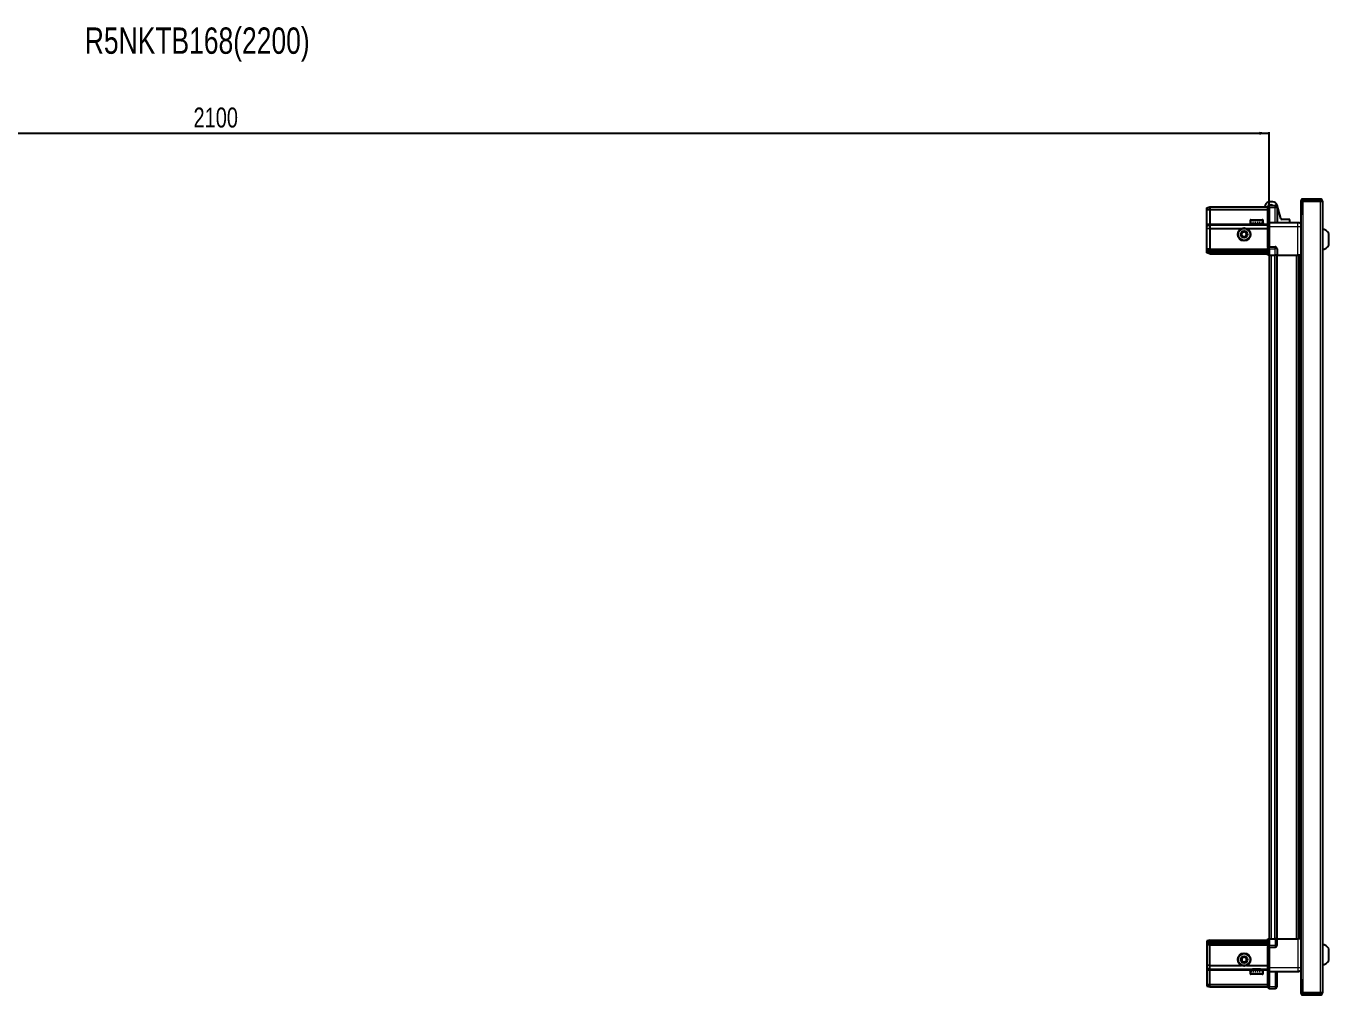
# Model space of a CAD drawing. Header units: millimetres. Extents: x 1132 to 7245, y -1373 to 2020.
# Drawn here: x 4045 to 5352, y 1048 to 2020 of the extents above; entities that cross this region are included whole.
import ezdxf

# ---------------------------------------------------------------- set-up
doc = ezdxf.new("R2010")
doc.units = ezdxf.units.MM
doc.layers.add('FORMAT', color=7, linetype='Continuous')
doc.styles.add('SLDTEXTSTYLE0', font='TXT', dxfattribs={"width": 0.75})
doc.dimstyles.new('SLDDIMSTYLE0', dxfattribs={"dimtxt": 20, "dimasz": 10, "dimexe": 0, "dimexo": 0.0625, "dimgap": 5, "dimtad": 2, "dimdec": 1, "dimrnd": 1e-09, "dimzin": 12, "dimdsep": 46, "dimtxsty": 'SLDTEXTSTYLE0', "dimsah": 1, "dimcen": 0.09, "dimadec": 0, "dimazin": 3, "dimtfac": 1, "dimtofl": 0, "dimtmove": 0, "dimatfit": 3, "dimfxl": 0, "dimfrac": 2, "dimtolj": 1, "dimtzin": 12, "dimarcsym": 0})

# ---------------------------------------------------------------- blocks, each defined once
blk = doc.blocks.new('_D_5')
at = {"layer": 'FORMAT'}
for p, q in [((3192.1, 1790.1), (3192.1, 1913.6)), ((3192.1, 1912.6), (5292.1, 1912.6)), ((5292.1, 1790.1), (5292.1, 1913.6))]:
    blk.add_line(p, q, dxfattribs=at)
for points in [[(3192.1, 1912.6), (3202.1, 1911.1), (3202.1, 1914.1)], [(5292.1, 1912.6), (5282.1, 1914.1), (5282.1, 1911.1)]]:
    blk.add_solid(points, dxfattribs=at)
at = {"layer": 'FORMAT', "insert": (4212.6, 1938.4), "char_height": 20, "attachment_point": 1, "style": 'SLDTEXTSTYLE0'}
blk.add_mtext('2100', dxfattribs=at)

msp = doc.modelspace()

# ---------------------------------------------------------------- linework, layer by layer
at = {"color": 7, "linetype": 'Continuous', "lineweight": 25}
for p, q in [((5295.64, 1843.6), (5292.42, 1843.6)), ((5323.96, 1844.5), (5323.96, 1832.1)), ((5325.46, 1844.5), (5325.46, 1832.1)), ((5325.96, 1831.6), (5325.96, 1844.5)), ((5325.96, 1844.5), (5343.36, 1844.5)), ((5343.36, 1846.6), (5326.06, 1846.6)), ((5343.36, 1845.1), (5326.06, 1845.1)), ((5343.36, 1845.1), (5343.36, 1846.6)), ((5343.36, 1844.5), (5345.46, 1844.5)), ((5345.46, 1844.5), (5345.46, 1049.7)), ((5229.46, 1837.8), (5232.46, 1838.6)), ((5229.46, 1835.95), (5229.46, 1837.8)), ((5229.46, 1835.95), (5232.46, 1836.1)), ((5229.46, 1821.6), (5229.46, 1835.95)), ((5232.46, 1838.6), (5232.46, 1836.1)), ((5232.46, 1838.6), (5290.76, 1838.6)), ((5232.46, 1836.1), (5232.46, 1821.6)), ((5232.46, 1836.1), (5290.76, 1836.1)), ((5288.09, 1840.34), (5287.59, 1838.6)), ((5291.62, 1840.1), (5290.76, 1839.6)), ((5290.76, 1839.6), (5290.76, 1838.1)), ((5290.76, 1823.3), (5290.76, 1838.1)), ((5291.96, 1840.1), (5291.62, 1840.1)), ((5291.96, 1838.1), (5291.96, 1840.1)), ((5291.96, 1840.1), (5297.96, 1840.1)), ((5291.96, 1838.1), (5291.96, 1823.3)), ((5299.96, 1838.1), (5299.96, 1823.1)), ((5303.74, 1827.19), (5299.97, 1840.34)), ((5323.86, 1831.6), (5323.86, 1062.6)), ((5323.86, 1831.6), (5325.96, 1831.6)), ((5323.96, 1832.1), (5325.46, 1832.1)), ((5229.46, 1819.8), (5229.46, 1821.6)), ((5229.46, 1819.8), (5232.46, 1820.6)), ((5229.46, 1816.77), (5229.46, 1819.8)), ((5232.46, 1821.6), (5232.46, 1820.6)), ((5232.46, 1820.6), (5232.46, 1817.1)), ((5232.46, 1820.6), (5290.76, 1820.6)), ((5272.96, 1825), (5272.96, 1822.1)), ((5272.96, 1822.1), (5272.99, 1822.1)), ((5273.11, 1822.6), (5272.99, 1822.6)), ((5272.99, 1822.6), (5272.99, 1822.1)), ((5272.99, 1822.1), (5273.11, 1822.1)), ((5273.11, 1822.6), (5273.11, 1822.1)), ((5273.11, 1822.1), (5273.52, 1822.1)), ((5273.86, 1822.6), (5273.52, 1822.6)), ((5273.52, 1822.6), (5273.52, 1822.1)), ((5273.52, 1822.1), (5273.86, 1822.1)), ((5273.76, 1825.8), (5285.16, 1825.8)), ((5273.86, 1822.6), (5273.86, 1822.1)), ((5273.86, 1822.1), (5274.64, 1822.1)), ((5275.16, 1822.6), (5274.64, 1822.6)), ((5274.64, 1822.6), (5274.64, 1822.1)), ((5274.64, 1822.1), (5275.16, 1822.1)), ((5275.06, 1822.1), (5275.06, 1822)), ((5275.06, 1822), (5283.86, 1822)), ((5275.16, 1822.6), (5275.16, 1822.1)), ((5275.16, 1822.1), (5276.22, 1822.1)), ((5275.46, 1821.6), (5276.15, 1821.12)), ((5275.46, 1821.6), (5283.46, 1821.6)), ((5276.15, 1821.12), (5275.46, 1820.64)), ((5275.46, 1820.64), (5275.46, 1820.6)), ((5275.46, 1820.64), (5283.46, 1820.64)), ((5276.15, 1821.12), (5282.77, 1821.12)), ((5276.88, 1822.6), (5276.22, 1822.6)), ((5276.22, 1822.6), (5276.22, 1822.1)), ((5276.22, 1822.1), (5276.88, 1822.1)), ((5276.88, 1822.6), (5276.88, 1822.1)), ((5276.88, 1822.1), (5278.12, 1822.1)), ((5278.85, 1822.6), (5278.12, 1822.6)), ((5278.12, 1822.6), (5278.12, 1822.1)), ((5278.12, 1822.1), (5278.55, 1822.1)), ((5278.55, 1822.6), (5278.55, 1822.1)), ((5278.85, 1822.6), (5278.85, 1822.1)), ((5278.85, 1822.1), (5280.15, 1822.1)), ((5280.88, 1822.6), (5280.15, 1822.6)), ((5280.15, 1822.6), (5280.15, 1822.1)), ((5280.42, 1822.6), (5280.42, 1822.1)), ((5280.42, 1822.1), (5280.88, 1822.1)), ((5280.88, 1822.6), (5280.88, 1822.1)), ((5280.88, 1822.1), (5282.11, 1822.1)), ((5282.77, 1822.6), (5282.11, 1822.6)), ((5282.11, 1822.6), (5282.11, 1822.1)), ((5282.11, 1822.1), (5282.77, 1822.1)), ((5282.77, 1822.6), (5282.77, 1822.1)), ((5282.77, 1822.1), (5283.82, 1822.1)), ((5282.77, 1821.12), (5283.46, 1821.6)), ((5283.46, 1820.64), (5282.77, 1821.12)), ((5283.46, 1820.6), (5283.46, 1820.64)), ((5284.34, 1822.6), (5283.82, 1822.6)), ((5283.82, 1822.6), (5283.82, 1822.1)), ((5283.82, 1822.1), (5284.34, 1822.1)), ((5283.86, 1822), (5283.86, 1822.1)), ((5284.34, 1822.6), (5284.34, 1822.1)), ((5284.34, 1822.1), (5285.09, 1822.1)), ((5285.42, 1822.6), (5285.09, 1822.6)), ((5285.09, 1822.6), (5285.09, 1822.1)), ((5285.09, 1822.1), (5285.42, 1822.1)), ((5285.42, 1822.6), (5285.42, 1822.1)), ((5285.42, 1822.1), (5285.82, 1822.1)), ((5285.93, 1822.6), (5285.82, 1822.6)), ((5285.82, 1822.6), (5285.82, 1822.1)), ((5285.82, 1822.1), (5285.93, 1822.1)), ((5285.93, 1822.6), (5285.93, 1822.1)), ((5285.93, 1822.1), (5285.96, 1822.1)), ((5285.96, 1822.1), (5285.96, 1825)), ((5290.76, 1823.1), (5290.76, 1823.3)), ((5291.96, 1823.1), (5290.76, 1823.1)), ((5290.76, 1819.1), (5290.76, 1823.1)), ((5290.76, 1798.8), (5290.76, 1819.1)), ((5291.96, 1823.3), (5291.96, 1823.1)), ((5291.96, 1823.1), (5291.96, 1819.1)), ((5291.96, 1823.1), (5320.96, 1823.1)), ((5291.96, 1819.1), (5291.96, 1798.8)), ((5312.91, 1826.1), (5305.18, 1826.1)), ((5312.91, 1823.1), (5312.91, 1826.1)), ((5232.46, 1817.1), (5229.46, 1816.77)), ((5229.46, 1796.6), (5229.46, 1816.77)), ((5232.46, 1817.1), (5232.46, 1796.6)), ((5232.46, 1817.1), (5264.46, 1817.1)), ((5269.46, 1817.1), (5290.76, 1817.1)), ((5352.06, 1800.1), (5352.06, 1812.1)), ((5229.46, 1794.8), (5229.46, 1796.6)), ((5232.46, 1795.6), (5229.46, 1794.8)), ((5229.46, 1794.06), (5229.46, 1794.8)), ((5232.46, 1794.6), (5229.46, 1794.06)), ((5229.46, 1793.56), (5229.46, 1794.06)), ((5232.46, 1793.1), (5229.46, 1793.56)), ((5229.46, 1792.41), (5229.46, 1793.56)), ((5232.46, 1791.6), (5229.46, 1792.41)), ((5232.46, 1796.6), (5232.46, 1795.6)), ((5232.46, 1795.6), (5232.46, 1794.6)), ((5232.46, 1795.6), (5290.76, 1795.6)), ((5232.46, 1794.6), (5232.46, 1793.1)), ((5232.46, 1794.6), (5290.76, 1794.6)), ((5232.46, 1793.1), (5232.46, 1791.6)), ((5232.46, 1793.1), (5290.76, 1793.1)), ((5232.46, 1791.6), (5290.76, 1791.6)), ((5290.76, 1798.6), (5290.76, 1798.8)), ((5291.96, 1798.6), (5290.76, 1798.6)), ((5290.76, 1798.6), (5290.76, 1797.93)), ((5290.76, 1790.1), (5290.76, 1797.93)), ((5291.62, 1796.6), (5291.62, 1790.1)), ((5291.96, 1798.8), (5291.96, 1798.6)), ((5291.96, 1796.6), (5291.96, 1798.6)), ((5291.96, 1798.6), (5297.96, 1798.6)), ((5291.96, 1796.6), (5291.96, 1798.6)), ((5291.96, 1796.6), (5291.96, 1790.1)), ((5299.96, 1796.6), (5299.96, 1790.1)), ((5291.62, 1790.1), (5290.76, 1790.1)), ((5291.96, 1790.1), (5291.62, 1790.1)), ((5291.96, 1790.1), (5297.96, 1790.1)), ((5292.11, 1790.1), (5292.11, 1104.1)), ((5299.96, 1790.1), (5297.96, 1790.1)), ((5299.31, 1790.1), (5299.31, 1104.1)), ((5299.96, 1790.1), (5320.96, 1790.1)), ((5321.98, 1104.1), (5321.98, 1790.1)), ((5322.02, 1104.1), (5322.02, 1790.1)), ((5323.81, 1790.1), (5323.81, 1104.1)), ((5232.46, 1102.6), (5229.46, 1101.8)), ((5229.46, 1101.8), (5229.46, 1100.65)), ((5232.46, 1101.1), (5229.46, 1100.65)), ((5229.46, 1100.65), (5229.46, 1100.15)), ((5232.46, 1099.6), (5229.46, 1100.15)), ((5229.46, 1100.15), (5229.46, 1099.41)), ((5232.46, 1098.6), (5229.46, 1099.41)), ((5229.46, 1099.41), (5229.46, 1097.6)), ((5232.46, 1101.1), (5232.46, 1102.6)), ((5232.46, 1102.6), (5290.76, 1102.6)), ((5232.46, 1101.1), (5290.76, 1101.1)), ((5232.46, 1099.6), (5232.46, 1101.1)), ((5232.46, 1099.6), (5290.76, 1099.6)), ((5232.46, 1098.6), (5232.46, 1099.6)), ((5232.46, 1098.6), (5290.76, 1098.6)), ((5232.46, 1097.6), (5232.46, 1098.6)), ((5290.76, 1096.28), (5290.76, 1104.1)), ((5290.76, 1104.1), (5291.62, 1104.1)), ((5291.62, 1104.1), (5291.62, 1104.1)), ((5291.62, 1104.1), (5291.62, 1097.6)), ((5291.96, 1104.1), (5291.62, 1104.1)), ((5291.96, 1104.1), (5291.96, 1097.6)), ((5291.96, 1104.1), (5291.96, 1104.1)), ((5291.96, 1104.1), (5291.96, 1097.6)), ((5291.96, 1104.1), (5297.96, 1104.1)), ((5299.96, 1104.1), (5297.96, 1104.1)), ((5299.96, 1097.6), (5299.96, 1104.1)), ((5299.96, 1104.1), (5320.96, 1104.1)), ((5229.46, 1097.6), (5229.46, 1077.44)), ((5232.46, 1077.1), (5232.46, 1097.6)), ((5290.76, 1096.28), (5290.76, 1095.6)), ((5291.96, 1095.6), (5290.76, 1095.6)), ((5290.76, 1095.4), (5290.76, 1095.6)), ((5290.76, 1075.1), (5290.76, 1095.4)), ((5291.96, 1095.6), (5291.96, 1097.6)), ((5291.96, 1095.6), (5291.96, 1095.4)), ((5291.96, 1095.6), (5297.96, 1095.6)), ((5291.96, 1095.4), (5291.96, 1075.1)), ((5352.06, 1082.1), (5352.06, 1094.1)), ((5232.46, 1077.1), (5229.46, 1077.44)), ((5229.46, 1077.44), (5229.46, 1074.41)), ((5229.46, 1074.41), (5232.46, 1073.6)), ((5229.46, 1074.41), (5229.46, 1072.6)), ((5229.46, 1072.6), (5229.46, 1058.26)), ((5232.46, 1077.1), (5264.46, 1077.1)), ((5232.46, 1073.6), (5232.46, 1077.1)), ((5232.46, 1073.6), (5290.76, 1073.6)), ((5232.46, 1072.6), (5232.46, 1073.6)), ((5232.46, 1058.1), (5232.46, 1072.6)), ((5269.46, 1077.1), (5290.76, 1077.1)), ((5275.06, 1072.2), (5275.06, 1072.1)), ((5283.86, 1072.2), (5275.06, 1072.2)), ((5275.46, 1073.6), (5275.46, 1073.57)), ((5275.46, 1073.57), (5276.15, 1073.09)), ((5283.46, 1073.57), (5275.46, 1073.57)), ((5276.15, 1073.09), (5275.46, 1072.6)), ((5283.46, 1072.6), (5275.46, 1072.6)), ((5282.77, 1073.09), (5276.15, 1073.09)), ((5282.77, 1073.09), (5283.46, 1073.57)), ((5283.46, 1072.6), (5282.77, 1073.09)), ((5283.46, 1073.57), (5283.46, 1073.6)), ((5283.86, 1072.1), (5283.86, 1072.2)), ((5290.76, 1071.1), (5290.76, 1075.1)), ((5291.96, 1075.1), (5291.96, 1071.1)), ((5272.96, 1072.1), (5272.96, 1069.2)), ((5272.98, 1072.1), (5272.96, 1072.1)), ((5272.98, 1071.6), (5272.98, 1072.1)), ((5273.07, 1072.1), (5272.98, 1072.1)), ((5272.98, 1071.6), (5273.07, 1071.6)), ((5273.07, 1071.6), (5273.07, 1072.1)), ((5273.45, 1072.1), (5273.07, 1072.1)), ((5273.45, 1071.6), (5273.45, 1072.1)), ((5273.76, 1072.1), (5273.45, 1072.1)), ((5273.45, 1071.6), (5273.76, 1071.6)), ((5273.76, 1071.6), (5273.76, 1072.1)), ((5274.5, 1072.1), (5273.76, 1072.1)), ((5285.16, 1068.4), (5273.76, 1068.4)), ((5274.5, 1071.6), (5274.5, 1072.1)), ((5275.01, 1072.1), (5274.5, 1072.1)), ((5274.5, 1071.6), (5275.01, 1071.6)), ((5275.01, 1071.6), (5275.01, 1072.1)), ((5276.05, 1072.1), (5275.01, 1072.1)), ((5276.05, 1071.6), (5276.05, 1072.1)), ((5276.7, 1072.1), (5276.05, 1072.1)), ((5276.05, 1071.6), (5276.7, 1071.6)), ((5276.7, 1071.6), (5276.7, 1072.1)), ((5277.92, 1072.1), (5276.7, 1072.1)), ((5277.92, 1071.6), (5277.92, 1072.1)), ((5278.42, 1072.1), (5277.92, 1072.1)), ((5277.92, 1071.6), (5278.65, 1071.6)), ((5278.42, 1071.6), (5278.42, 1072.1)), ((5278.65, 1071.6), (5278.65, 1072.1)), ((5279.95, 1072.1), (5278.65, 1072.1)), ((5279.95, 1071.6), (5279.95, 1072.1)), ((5279.95, 1071.6), (5280.68, 1071.6)), ((5280.29, 1071.6), (5280.29, 1072.1)), ((5280.68, 1072.1), (5280.29, 1072.1)), ((5280.68, 1071.6), (5280.68, 1072.1)), ((5281.93, 1072.1), (5280.68, 1072.1)), ((5281.93, 1071.6), (5281.93, 1072.1)), ((5282.59, 1072.1), (5281.93, 1072.1)), ((5281.93, 1071.6), (5282.59, 1071.6)), ((5282.59, 1071.6), (5282.59, 1072.1)), ((5283.67, 1072.1), (5282.59, 1072.1)), ((5283.67, 1071.6), (5283.67, 1072.1)), ((5284.2, 1072.1), (5283.67, 1072.1)), ((5283.67, 1071.6), (5284.2, 1071.6)), ((5284.2, 1071.6), (5284.2, 1072.1)), ((5284.99, 1072.1), (5284.2, 1072.1)), ((5284.99, 1071.6), (5284.99, 1072.1)), ((5285.34, 1072.1), (5284.99, 1072.1)), ((5284.99, 1071.6), (5285.34, 1071.6)), ((5285.34, 1071.6), (5285.34, 1072.1)), ((5285.77, 1072.1), (5285.34, 1072.1)), ((5285.77, 1071.6), (5285.77, 1072.1)), ((5285.91, 1072.1), (5285.77, 1072.1)), ((5285.77, 1071.6), (5285.91, 1071.6)), ((5285.91, 1071.6), (5285.91, 1072.1)), ((5285.96, 1072.1), (5285.91, 1072.1)), ((5285.96, 1069.2), (5285.96, 1072.1)), ((5291.96, 1071.1), (5290.76, 1071.1)), ((5290.76, 1070.9), (5290.76, 1071.1)), ((5290.76, 1056.1), (5290.76, 1070.9)), ((5291.96, 1071.1), (5291.96, 1070.9)), ((5291.96, 1071.1), (5320.96, 1071.1)), ((5291.96, 1070.9), (5291.96, 1056.1)), ((5291.96, 1070.9), (5291.96, 1056.1)), ((5299.96, 1056.1), (5299.96, 1071.1)), ((5325.96, 1062.6), (5323.86, 1062.6)), ((5323.96, 1062.1), (5325.46, 1062.1)), ((5323.96, 1062.1), (5323.96, 1049.7)), ((5325.46, 1062.1), (5325.46, 1049.7)), ((5325.96, 1049.7), (5325.96, 1062.6)), ((5229.46, 1058.26), (5232.46, 1058.1)), ((5229.46, 1058.26), (5229.46, 1056.41)), ((5229.46, 1056.41), (5232.46, 1055.6)), ((5232.46, 1058.1), (5290.76, 1058.1)), ((5232.46, 1055.6), (5232.46, 1058.1)), ((5232.46, 1055.6), (5290.76, 1055.6)), ((5290.76, 1056.1), (5290.76, 1054.6)), ((5290.76, 1054.6), (5291.62, 1054.1)), ((5291.96, 1054.1), (5291.62, 1054.1)), ((5291.96, 1054.1), (5291.96, 1056.1)), ((5291.96, 1054.1), (5297.96, 1054.1)), ((5343.36, 1049.7), (5325.96, 1049.7)), ((5326.06, 1049.1), (5343.36, 1049.1)), ((5326.06, 1047.6), (5343.36, 1047.6)), ((5345.46, 1049.7), (5343.36, 1049.7)), ((5343.36, 1049.1), (5343.36, 1047.6))]:
    msp.add_line(p, q, dxfattribs=at)
at = {"color": 8, "linetype": 'Continuous', "lineweight": 18}
for p, q in [((5325.46, 1844.5), (5323.96, 1844.5)), ((5326.06, 1845.1), (5326.06, 1846.6)), ((5343.36, 1844.5), (5343.36, 1049.7)), ((5291.96, 1838.1), (5290.76, 1838.1)), ((5291.96, 1838.1), (5297.96, 1838.1)), ((5297.96, 1838.1), (5297.96, 1840.1)), ((5297.96, 1823.1), (5297.96, 1838.1)), ((5297.96, 1838.1), (5299.96, 1838.1)), ((5325.96, 1831.6), (5325.96, 1062.6)), ((5229.46, 1821.6), (5232.46, 1821.6)), ((5232.46, 1821.6), (5275.46, 1821.6)), ((5272.96, 1825), (5285.96, 1825)), ((5283.46, 1821.6), (5290.76, 1821.6)), ((5290.76, 1823.3), (5291.96, 1823.3)), ((5291.96, 1819.1), (5290.76, 1819.1)), ((5291.96, 1819.1), (5320.96, 1819.1)), ((5320.96, 1790.1), (5320.96, 1819.1)), ((5232.46, 1796.6), (5229.46, 1796.6)), ((5232.46, 1796.6), (5290.76, 1796.6)), ((5290.76, 1798.8), (5291.96, 1798.8)), ((5291.96, 1796.6), (5291.62, 1796.6)), ((5291.96, 1796.6), (5297.96, 1796.6)), ((5297.96, 1796.6), (5297.96, 1798.6)), ((5297.96, 1790.1), (5297.96, 1796.6)), ((5299.96, 1796.6), (5297.96, 1796.6)), ((5294.11, 1790.1), (5294.11, 1104.1)), ((5297.31, 1790.1), (5297.31, 1104.1)), ((5299.96, 1790.1), (5299.96, 1104.1)), ((5319.36, 1104.1), (5319.36, 1790.1)), ((5320.77, 1790.1), (5320.77, 1104.1)), ((5323.22, 1104.1), (5323.22, 1790.1)), ((5291.96, 1104.1), (5291.62, 1104.1)), ((5297.96, 1104.1), (5297.96, 1097.6)), ((5320.96, 1104.1), (5320.96, 1075.1)), ((5232.46, 1097.6), (5229.46, 1097.6)), ((5232.46, 1097.6), (5290.76, 1097.6)), ((5291.96, 1095.4), (5290.76, 1095.4)), ((5291.96, 1097.6), (5291.62, 1097.6)), ((5291.96, 1097.6), (5297.96, 1097.6)), ((5299.96, 1097.6), (5297.96, 1097.6)), ((5297.96, 1097.6), (5297.96, 1095.6)), ((5229.46, 1072.6), (5232.46, 1072.6)), ((5232.46, 1072.6), (5275.46, 1072.6)), ((5283.46, 1072.6), (5290.76, 1072.6)), ((5291.96, 1075.1), (5290.76, 1075.1)), ((5291.96, 1075.1), (5320.96, 1075.1)), ((5285.96, 1069.2), (5272.96, 1069.2)), ((5291.96, 1070.9), (5290.76, 1070.9)), ((5297.96, 1071.1), (5297.96, 1056.1)), ((5291.96, 1056.1), (5290.76, 1056.1)), ((5291.96, 1056.1), (5297.96, 1056.1)), ((5297.96, 1056.1), (5299.96, 1056.1)), ((5297.96, 1056.1), (5297.96, 1054.1)), ((5325.46, 1049.7), (5323.96, 1049.7)), ((5326.06, 1049.1), (5326.06, 1047.6))]:
    msp.add_line(p, q, dxfattribs=at)
at = {"color": 7, "linetype": 'Continuous', "lineweight": 25}
for centre, radius in [((5266.96, 1811.1), 6.5), ((5266.96, 1811.1), 3.46), ((5266.96, 1083.1), 6.5), ((5266.96, 1083.1), 3.46)]:
    msp.add_circle(centre, radius, dxfattribs=at)
at = {"color": 8, "linetype": 'Continuous', "lineweight": 18}
for centre in [(5266.96, 1811.1), (5266.96, 1083.1)]:
    msp.add_circle(centre, 5.7, dxfattribs=at)
at = {"color": 7, "linetype": 'Continuous', "lineweight": 25}
for centre, radius, start, end in [((5292.42, 1839.1), 4.5, 90, 164), ((5295.64, 1839.1), 4.5, 16, 90), ((5326.06, 1844.5), 2.1, 90, 180), ((5326.06, 1844.5), 0.6, 90, 180), ((5343.36, 1844.5), 2.1, 360, 90), ((5343.36, 1844.5), 0.6, 360, 90), ((5294.01, 1838.7), 1.9, 47.4631, 132.5369), ((5297.96, 1838.1), 2, 360, 90), ((5273.76, 1825), 0.8, 90, 180), ((5275.06, 1821.6), 0.4, 0, 90), ((5283.86, 1821.6), 0.4, 90, 180), ((5285.16, 1825), 0.8, 0, 90), ((5305.18, 1827.6), 1.5, 196, 270), ((5266.96, 1811.1), 2.5, 120.74103, 180.74103), ((5266.96, 1811.1), 2.5, 180.74103, 240.74103), ((5266.96, 1811.1), 2.5, 60.74103, 120.74103), ((5266.96, 1811.1), 2.5, 240.74103, 300.74103), ((5266.96, 1811.1), 2.5, 0.74103, 60.74103), ((5266.96, 1811.1), 2.5, 300.74103, 0.74103), ((5342.43, 1805.08), 11.91, 36.1266, 75.29965), ((5297.96, 1796.6), 2, 0, 90), ((5342.43, 1807.13), 11.91, 284.70035, 323.8734), ((5342.43, 1087.08), 11.91, 36.1266, 75.29965), ((5266.96, 1083.1), 2.5, 95.91157, 155.91157), ((5266.96, 1083.1), 2.5, 35.91157, 95.91157), ((5297.96, 1097.6), 2, 270, 0), ((5266.96, 1083.1), 2.5, 155.91157, 215.91157), ((5266.96, 1083.1), 2.5, 215.91157, 275.91157), ((5266.96, 1083.1), 2.5, 275.91157, 335.91157), ((5266.96, 1083.1), 2.5, 335.91157, 35.91157), ((5275.06, 1072.6), 0.4, 270, 360), ((5283.86, 1072.6), 0.4, 180, 270), ((5342.43, 1089.13), 11.91, 284.70035, 323.8734), ((5273.76, 1069.2), 0.8, 180, 270), ((5285.16, 1069.2), 0.8, 270, 360), ((5297.96, 1056.1), 2, 270, 0), ((5326.06, 1049.7), 2.1, 180, 270), ((5326.06, 1049.7), 0.6, 180, 270), ((5343.36, 1049.7), 2.1, 270, 0), ((5343.36, 1049.7), 0.6, 270, 0)]:
    msp.add_arc(centre, radius, start, end, dxfattribs=at)
for centre, start_param, end_param in [((5288.16, 1796.6), 0, 0.7227342), ((5288.16, 1097.6), 5.5604511, 6.2831853)]:
    msp.add_ellipse(centre, major_axis=(3.46, 0), ratio=0.5773503, start_param=start_param, end_param=end_param, dxfattribs=at)
for points, knots in [([(5320.96, 1823.1), (5321.4, 1823.06), (5322.08, 1822.99), (5322.89, 1822.55), (5323.44, 1822.11), (5323.72, 1821.74), (5323.86, 1821.56)], [0, 0, 0, 0, 0.3842982, 0.5911726, 0.8024372, 1, 1, 1, 1]), ([(5264.44, 1812.52), (5264.88, 1812.78), (5265.71, 1813.27), (5266.54, 1813.76), (5266.92, 1813.99)], [0, 0, 0, 0, 0.5346859, 1, 1, 1, 1]), ([(5264.48, 1809.63), (5264.47, 1809.75), (5264.47, 1810.35), (5264.45, 1811.35), (5264.44, 1812.17), (5264.44, 1812.52)], [0, 0, 0, 0, 0.1331247, 0.6370994, 1, 1, 1, 1]), ([(5266.99, 1808.22), (5266.54, 1808.47), (5265.7, 1808.94), (5264.87, 1809.41), (5264.48, 1809.63)], [0, 0, 0, 0, 0.5346859, 1, 1, 1, 1]), ([(5266.92, 1813.99), (5267.37, 1813.74), (5268.21, 1813.27), (5269.05, 1812.8), (5269.44, 1812.58)], [0, 0, 0, 0, 0.5346859, 1, 1, 1, 1]), ([(5269.48, 1809.69), (5269.03, 1809.43), (5268.2, 1808.94), (5267.38, 1808.45), (5266.99, 1808.22)], [0, 0, 0, 0, 0.5346859, 1, 1, 1, 1]), ([(5269.44, 1812.58), (5269.44, 1812.24), (5269.45, 1811.41), (5269.47, 1810.42), (5269.47, 1809.82), (5269.48, 1809.69)], [0, 0, 0, 0, 0.3629006, 0.8668753, 1, 1, 1, 1]), ([(5323.81, 1790.1), (5323.77, 1790.1), (5323.55, 1790.1), (5322.83, 1790.1), (5321.87, 1790.1), (5321.22, 1790.1), (5320.96, 1790.1)], [0, 0, 0, 0, 0.0717073, 0.4209791, 0.7702508, 1, 1, 1, 1]), ([(5323.81, 1104.1), (5323.77, 1104.1), (5323.55, 1104.1), (5322.83, 1104.1), (5321.87, 1104.1), (5321.22, 1104.1), (5320.96, 1104.1)], [0, 0, 0, 0, 0.07170733, 0.42097906, 0.77025079, 1, 1, 1, 1]), ([(5264.09, 1082.81), (5264.3, 1083.28), (5264.69, 1084.16), (5265.08, 1085.03), (5265.26, 1085.44)], [0, 0, 0, 0, 0.5346859, 1, 1, 1, 1]), ([(5265.26, 1085.44), (5265.61, 1085.48), (5266.43, 1085.56), (5267.42, 1085.67), (5268.01, 1085.73), (5268.14, 1085.74)], [0, 0, 0, 0, 0.3629006, 0.8668753, 1, 1, 1, 1]), ([(5268.14, 1085.74), (5268.44, 1085.32), (5269, 1084.54), (5269.57, 1083.76), (5269.83, 1083.4)], [0, 0, 0, 0, 0.53468586, 1, 1, 1, 1]), ([(5265.78, 1080.47), (5265.48, 1080.89), (5264.91, 1081.67), (5264.35, 1082.45), (5264.09, 1082.81)], [0, 0, 0, 0, 0.5346859, 1, 1, 1, 1]), ([(5268.65, 1080.77), (5268.53, 1080.75), (5267.93, 1080.69), (5266.94, 1080.59), (5266.12, 1080.5), (5265.78, 1080.47)], [0, 0, 0, 0, 0.13312467, 0.63709944, 1, 1, 1, 1]), ([(5269.83, 1083.4), (5269.62, 1082.93), (5269.22, 1082.05), (5268.83, 1081.17), (5268.65, 1080.77)], [0, 0, 0, 0, 0.53468586, 1, 1, 1, 1]), ([(5320.96, 1071.1), (5321.4, 1071.15), (5322.08, 1071.22), (5322.89, 1071.66), (5323.44, 1072.1), (5323.72, 1072.47), (5323.86, 1072.65)], [0, 0, 0, 0, 0.3842982, 0.5911726, 0.8024372, 1, 1, 1, 1])]:
    msp.add_open_spline(points, degree=3, knots=knots, dxfattribs=at)
at = {"color": 8, "linetype": 'Continuous', "lineweight": 18}
for points in [[(5320.96, 1819.1), (5320.96, 1819.63), (5320.96, 1820.68), (5320.96, 1822), (5320.96, 1822.92), (5320.96, 1823.04), (5320.96, 1823.1)], [(5320.96, 1075.1), (5320.96, 1074.58), (5320.96, 1073.53), (5320.96, 1072.21), (5320.96, 1071.28), (5320.96, 1071.16), (5320.96, 1071.1)]]:
    msp.add_open_spline(points, degree=3, dxfattribs=at)
for points, knots in [([(5320.96, 1819.1), (5321.4, 1819.1), (5322.08, 1819.1), (5322.89, 1819.1), (5323.44, 1819.1), (5323.72, 1819.1), (5323.86, 1819.1)], [0, 0, 0, 0, 0.3842982, 0.5911726, 0.8024372, 1, 1, 1, 1]), ([(5320.96, 1075.1), (5321.4, 1075.1), (5322.08, 1075.1), (5322.89, 1075.1), (5323.44, 1075.1), (5323.72, 1075.1), (5323.86, 1075.1)], [0, 0, 0, 0, 0.38429816, 0.59117259, 0.8024372, 1, 1, 1, 1])]:
    msp.add_open_spline(points, degree=3, knots=knots, dxfattribs=at)

# ---------------------------------------------------------------- texts
at = {"layer": 'FORMAT', "insert": (4103.52, 2018.82), "char_height": 26.4583, "attachment_point": 1, "style": 'SLDTEXTSTYLE0'}
msp.add_mtext('R5NKTB168(2200)', dxfattribs=at)

# ---------------------------------------------------------------- dimensions: what is measured, and where the dimension line sits
at = {"layer": 'FORMAT'}
dim = msp.add_linear_dim(base=(5292.11, 1912.6), p1=(3192.11, 1790.1), p2=(5292.11, 1790.1), angle=0, dimstyle='SLDDIMSTYLE0', dxfattribs=at)
dim.commit()
dim.dimension.update_dxf_attribs({"geometry": '_D_5', "text_midpoint": (4242.11, 1912.6), "dimtype": 160})

doc.saveas('drawing.dxf')
